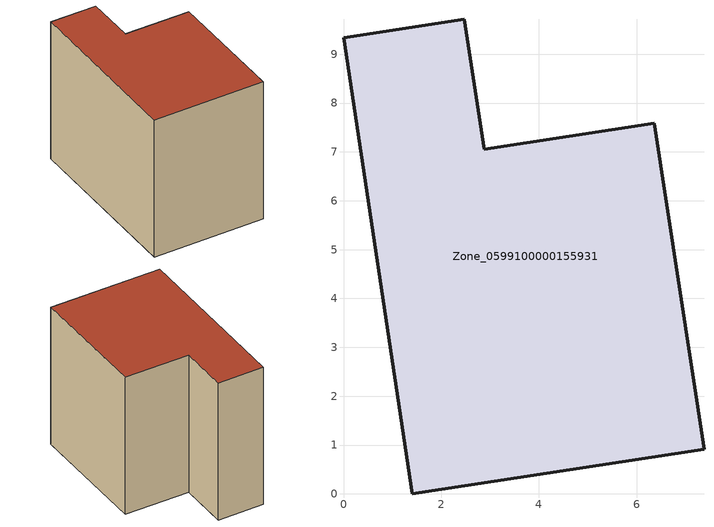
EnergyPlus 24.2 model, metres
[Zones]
Zone_0599100000155931
 floor ground (C_G): 1.41,0 0,9.34 2.47,9.72 2.88,7.06 6.36,7.59 7.38,0.91 z0
 wall outside (C_F): 1.41,0 7.38,0.91 6.36,7.59 2.88,7.06 2.47,9.72 0,9.34 1.41,0 z0:7.94
 roof outside (C_R): 0,9.34 1.41,0 7.38,0.91 6.36,7.59 2.88,7.06 2.47,9.72 z7.94
[BUILDING]
Pand.0599100000155931: North Axis=0; Terrain=City; Loads Convergence Tolerance Value=0.04; Temperature Convergence Tolerance Value=0.4; Solar Distribution=FullExterior; Maximum Number of Warmup Days=25; Minimum Number of Warmup Days=1
[Site:Location]
Rotterdam.The.Hague.AP_ZH_NLD Design_Conditions: Latitude=51.96; Longitude=4.45; Time Zone=1; Elevation=-4.5
[SITE:GROUNDTEMPERATURE:BUILDINGSURFACE]
18, 18, 18, 18, 18, 18, 18, 18, 18, 18, 18, 18
[MATERIAL] Thermal Absorptance=0.9; Solar Absorptance=0.7; Visible Absorptance=0.7
Name | Roughness | Thickness | Conductivity | Density | Specific Heat
G.TI.1946 | MediumSmooth | 0.15 | 1 | 540 | 1210
F.TI.1946 | Rough | 0.3 | 0.857143 | 1920 | 840
R.TI.1946 | MediumRough | 0.2 | 0.1 | 1500 | 1000
[CONSTRUCTION]
C_G: G.TI.1946
C_F: F.TI.1946
C_R: R.TI.1946
[ZONE]
Zone_0599100000155931: Type=1; Multiplier=1; Ceiling Height=Autocalculate; Volume=Autocalculate; Floor Area=autocalculate; Part of Total Floor Area=Yes
[ZONEINFILTRATION:DESIGNFLOWRATE]
Infil_Zone_0599100000155931: Zone or ZoneList or Space or SpaceList=Zone_0599100000155931; Schedule=AlwaysOn; Design Flow Rate Calculation Method=Flow/Area; Flow Rate per Floor Area=0.003; Constant Term Coefficient=1; Temperature Term Coefficient=0; Velocity Term Coefficient=0; Velocity Squared Term Coefficient=0
[HVACTEMPLATE:ZONE:IDEALLOADSAIRSYSTEM]
Zone_0599100000155931: Maximum Heating Supply Air Temperature=50; Minimum Cooling Supply Air Temperature=13; Maximum Heating Supply Air Humidity Ratio=0.0156; Minimum Cooling Supply Air Humidity Ratio=0.0077; Heating Limit=NoLimit; Cooling Limit=NoLimit; Dehumidification Control Type=ConstantSensibleHeatRatio; Cooling Sensible Heat Ratio=0.7; Dehumidification Setpoint=60; Humidification Control Type=None; Humidification Setpoint=30; Outdoor Air Method=None; Outdoor Air Flow Rate per Person=0.00944; Outdoor Air Flow Rate per Zone Floor Area=0; Outdoor Air Flow Rate per Zone=0; Demand Controlled Ventilation Type=None; Outdoor Air Economizer Type=NoEconomizer; Heat Recovery Type=None; Sensible Heat Recovery Effectiveness=0.7; Latent Heat Recovery Effectiveness=0.65
[ZONECONTROL:THERMOSTAT]
ThermostatControl_Zone_0599100000155931: Zone or ZoneList=Zone_0599100000155931; Control Type Schedule=DualSetpointControlType; Control 1=Thermostat_Zone_0599100000155931; Temperature Difference Between Cutout And Setpoint=0
[THERMOSTATSETPOINT:DUALSETPOINT]
Thermostat_Zone_0599100000155931: Heating Setpoint Temperature Schedule=HeatingSetpoint_Zone_0599100000155931; Cooling Setpoint Temperature Schedule=CoolingSetpoint_Zone_0599100000155931
[SCHEDULE:COMPACT]
HeatingSetpoint_Zone_0599100000155931: Through: 12/31, For: AllDays, Until: 24:00, 21
CoolingSetpoint_Zone_0599100000155931: Through: 12/31, For: AllDays, Until: 24:00, 24
DualSetpointControlType: Through: 12/31, For: AllDays, Until: 24:00, 4
AlwaysOn: Through: 12/31, For: AllDays, Until: 24:00, 1
